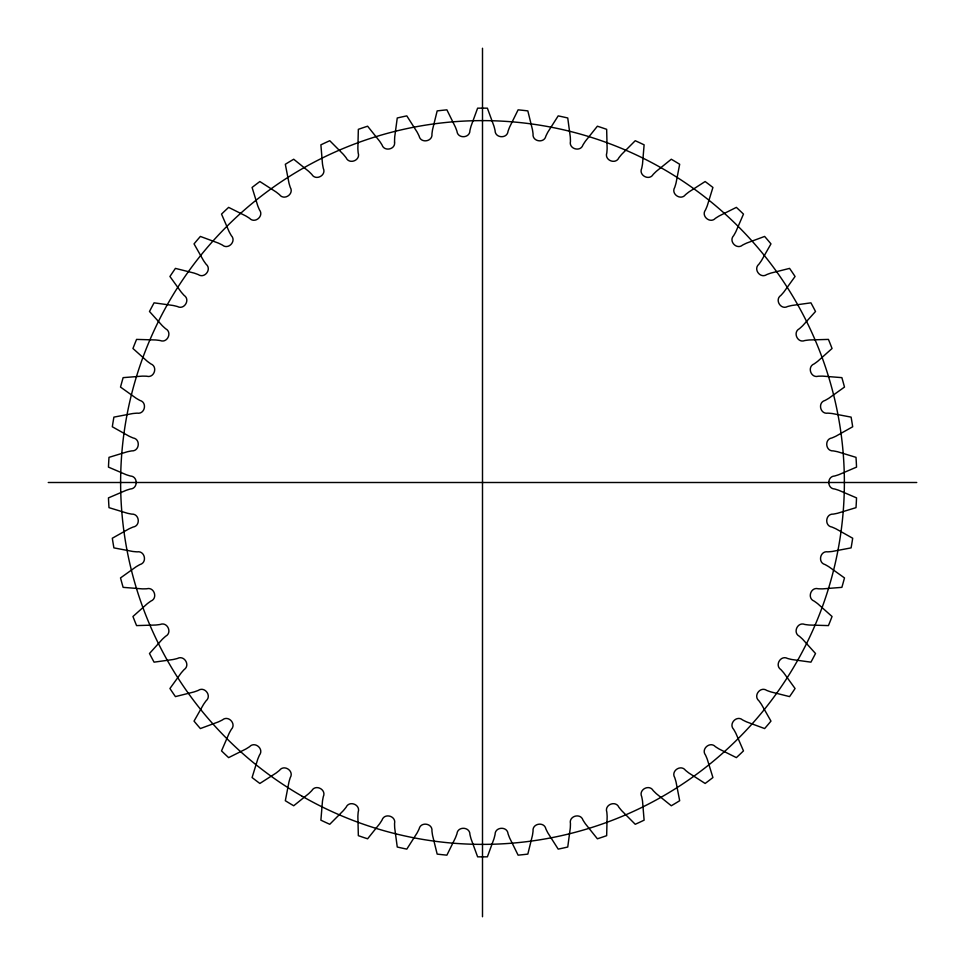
<?xml version="1.0" encoding="UTF-8"?>
<svg xmlns="http://www.w3.org/2000/svg" width="965" height="965" viewBox="0 0 965 965"><rect width="100%" height="100%" fill="white"/><g stroke="black" fill="none" stroke-linecap="round" stroke-linejoin="round"><path stroke-width="1.45" d="M48.25 482.5L916.75 482.5M482.5 48.25L482.5 916.75M394.552 142.108C395.771 149.454 384.167 151.975 382.007 144.895A102.001 102.001 0 0 0 379.595 141.18L367.617 126.21A374.348 374.348 0 0 0 358.341 129.334L357.858 148.514A102.001 102.001 0 0 0 358.184 152.928C360.826 160.286 349.258 164.918 346.097 157.741A102.001 102.001 0 0 0 343.299 154.316L329.765 140.721A374.348 374.348 0 0 0 320.887 144.834L322.479 163.941A102.001 102.001 0 0 0 323.287 168.296C326.701 175.341 315.7 181.179 311.792 174.4A102.001 102.001 0 0 0 308.631 171.287L293.71 159.237A374.348 374.348 0 0 0 285.326 164.279L288.981 183.109A102.001 102.001 0 0 0 290.248 187.355C294.409 193.989 284.096 200.973 279.476 194.653A102.001 102.001 0 0 0 276.002 191.914L259.862 181.541A374.348 374.348 0 0 0 252.082 187.463L257.739 205.786A102.001 102.001 0 0 0 259.464 209.875C264.314 216.015 254.82 224.073 249.549 218.295A102.001 102.001 0 0 0 245.798 215.943L228.633 207.379A374.348 374.348 0 0 0 221.528 214.109L229.139 231.709A102.001 102.001 0 0 0 231.298 235.581C236.775 241.166 228.21 250.2 222.348 245.026A102.001 102.001 0 0 0 218.367 243.096L200.37 236.437A374.348 374.348 0 0 0 194.037 243.892L203.519 260.574A102.001 102.001 0 0 0 206.076 264.193C212.131 269.151 204.592 279.054 198.199 274.555A102.001 102.001 0 0 0 194.025 273.059L175.425 268.391A374.348 374.348 0 0 0 169.936 276.485L181.155 292.033A102.001 102.001 0 0 0 184.086 295.362C190.648 299.632 184.219 310.296 177.379 306.508A102.001 102.001 0 0 0 173.073 305.471L154.074 302.841A374.348 374.348 0 0 0 149.491 311.49L162.325 325.736A102.001 102.001 0 0 0 165.606 328.715C172.578 332.262 167.355 343.552 160.142 340.524A102.001 102.001 0 0 0 155.751 339.969L136.572 339.403A374.348 374.348 0 0 0 132.953 348.498L147.259 361.272A102.001 102.001 0 0 0 150.83 363.877C158.151 366.652 154.183 378.449 146.68 376.217A102.001 102.001 0 0 0 142.253 376.133L123.134 377.641A374.348 374.348 0 0 0 120.516 387.074L136.113 398.231A102.001 102.001 0 0 0 139.949 400.439C147.536 402.393 144.859 414.552 137.151 413.153A102.001 102.001 0 0 0 132.748 413.539L113.906 417.121A374.348 374.348 0 0 0 112.314 426.771L129.033 436.168A102.001 102.001 0 0 0 133.086 437.953C140.83 439.075 139.491 451.451 131.686 450.896A102.001 102.001 0 0 0 127.344 451.765L108.997 457.35A374.348 374.348 0 0 0 108.466 467.12L126.101 474.659A102.001 102.001 0 0 0 130.323 475.998C138.14 476.276 138.14 488.724 130.323 489.002A102.001 102.001 0 0 0 126.101 490.341L108.466 497.88A374.348 374.348 0 0 0 108.997 507.65L127.344 513.235A102.001 102.001 0 0 0 131.686 514.104C139.479 513.549 140.842 525.913 133.086 527.047A102.001 102.001 0 0 0 129.033 528.832L112.314 538.229A374.348 374.348 0 0 0 113.906 547.879L132.748 551.461A102.001 102.001 0 0 0 137.151 551.859C144.846 550.448 147.536 562.607 139.949 564.561A102.001 102.001 0 0 0 136.113 566.769L120.516 577.926A374.348 374.348 0 0 0 123.134 587.359L142.253 588.867A102.001 102.001 0 0 0 146.68 588.783C154.171 586.551 158.163 598.348 150.83 601.123A102.001 102.001 0 0 0 147.259 603.728L132.953 616.502A374.348 374.348 0 0 0 136.572 625.597L155.751 625.03A102.001 102.001 0 0 0 160.142 624.476C167.355 621.436 172.59 632.738 165.606 636.285A102.001 102.001 0 0 0 162.325 639.264L149.491 653.51A374.348 374.348 0 0 0 154.074 662.159L173.073 659.529A102.001 102.001 0 0 0 177.379 658.492C184.231 654.704 190.648 665.368 184.086 669.638A102.001 102.001 0 0 0 181.155 672.967L169.936 688.515A374.348 374.348 0 0 0 175.425 696.609L194.025 691.941A102.001 102.001 0 0 0 198.199 690.445C204.592 685.934 212.131 695.849 206.076 700.807A102.001 102.001 0 0 0 203.519 704.426L194.037 721.108A374.348 374.348 0 0 0 200.37 728.563L218.367 721.904A102.001 102.001 0 0 0 222.348 719.974C228.222 714.8 236.775 723.834 231.298 729.419A102.001 102.001 0 0 0 229.139 733.291L221.528 750.891A374.348 374.348 0 0 0 228.633 757.622L245.798 749.057A102.001 102.001 0 0 0 249.549 746.705C254.82 740.927 264.314 748.985 259.464 755.125A102.001 102.001 0 0 0 257.739 759.214L252.082 777.537A374.348 374.348 0 0 0 259.862 783.459L276.002 773.098A102.001 102.001 0 0 0 279.476 770.347C284.096 764.027 294.409 771.011 290.248 777.645A102.001 102.001 0 0 0 288.981 781.891L285.326 800.721A374.348 374.348 0 0 0 293.71 805.763L308.631 793.712A102.001 102.001 0 0 0 311.792 790.612C315.7 783.821 326.701 789.659 323.287 796.704A102.001 102.001 0 0 0 322.479 801.059L320.887 820.166A374.348 374.348 0 0 0 329.765 824.279L343.299 810.684A102.001 102.001 0 0 0 346.097 807.259C349.258 800.094 360.826 804.701 358.196 812.072A102.001 102.001 0 0 0 357.87 816.486L358.341 835.666A374.348 374.348 0 0 0 367.617 838.79L379.595 823.821A102.001 102.001 0 0 0 382.007 820.105C384.372 812.639 396.374 815.968 394.552 823.579A102.001 102.001 0 0 0 394.709 828.006L397.254 847.017A374.348 374.348 0 0 0 406.808 849.116L417.109 832.94A102.001 102.001 0 0 0 419.1 828.983C420.644 821.312 432.935 823.326 431.946 831.094A102.001 102.001 0 0 0 432.573 835.473L437.169 854.097A374.348 374.348 0 0 0 446.892 855.159L455.371 837.958A102.001 102.001 0 0 0 456.94 833.808C457.639 826.016 470.076 826.691 469.931 834.52A102.001 102.001 0 0 0 471.029 838.802L477.615 856.824A374.348 374.348 0 0 0 487.385 856.824L493.971 838.802A102.001 102.001 0 0 0 495.069 834.52C494.924 826.691 507.361 826.016 508.06 833.808A102.001 102.001 0 0 0 509.629 837.958L518.109 855.159A374.348 374.348 0 0 0 527.831 854.097L532.427 835.473A102.001 102.001 0 0 0 533.054 831.094C532.065 823.326 544.356 821.312 545.901 828.983A102.001 102.001 0 0 0 547.891 832.94L558.192 849.116A374.348 374.348 0 0 0 567.746 847.017L570.291 828.006A102.001 102.001 0 0 0 570.448 823.579C568.626 815.968 580.628 812.639 582.993 820.105A102.001 102.001 0 0 0 585.405 823.821L597.383 838.79A374.348 374.348 0 0 0 606.659 835.666L607.142 816.486A102.001 102.001 0 0 0 606.816 812.072C604.174 804.701 615.742 800.094 618.903 807.259A102.001 102.001 0 0 0 621.701 810.684L635.235 824.279A374.348 374.348 0 0 0 644.113 820.166L642.521 801.059A102.001 102.001 0 0 0 641.713 796.704C638.299 789.659 649.3 783.821 653.208 790.6A102.001 102.001 0 0 0 656.369 793.712L671.29 805.763A374.348 374.348 0 0 0 679.674 800.721L676.019 781.891A102.001 102.001 0 0 0 674.752 777.645C670.591 771.011 680.904 764.027 685.524 770.347A102.001 102.001 0 0 0 688.998 773.086L705.138 783.459A374.348 374.348 0 0 0 712.918 777.537L707.261 759.214A102.001 102.001 0 0 0 705.536 755.125C700.687 748.985 710.18 740.927 715.451 746.705A102.001 102.001 0 0 0 719.202 749.057L736.367 757.622A374.348 374.348 0 0 0 743.472 750.891L735.861 733.291A102.001 102.001 0 0 0 733.702 729.419C728.225 723.834 736.777 714.8 742.652 719.974A102.001 102.001 0 0 0 746.633 721.904L764.63 728.563A374.348 374.348 0 0 0 770.963 721.108L761.481 704.426A102.001 102.001 0 0 0 758.924 700.807C752.869 695.849 760.408 685.934 766.801 690.445A102.001 102.001 0 0 0 770.975 691.941L789.575 696.609A374.348 374.348 0 0 0 795.064 688.515L783.845 672.967A102.001 102.001 0 0 0 780.914 669.638C774.352 665.368 780.769 654.704 787.621 658.492A102.001 102.001 0 0 0 791.927 659.529L810.926 662.159A374.348 374.348 0 0 0 815.509 653.51L802.675 639.264A102.001 102.001 0 0 0 799.394 636.285C792.41 632.738 797.645 621.436 804.858 624.476A102.001 102.001 0 0 0 809.249 625.03L828.428 625.597A374.348 374.348 0 0 0 832.047 616.502L817.741 603.728A102.001 102.001 0 0 0 814.171 601.123C806.837 598.348 810.829 586.563 818.32 588.783A102.001 102.001 0 0 0 822.747 588.867L841.866 587.359A374.348 374.348 0 0 0 844.484 577.926L828.887 566.769A102.001 102.001 0 0 0 825.051 564.561C817.464 562.607 820.154 550.448 827.849 551.847A102.001 102.001 0 0 0 832.252 551.461L851.094 547.879A374.348 374.348 0 0 0 852.686 538.229L835.967 528.832A102.001 102.001 0 0 0 831.914 527.047C824.158 525.913 825.509 513.549 833.314 514.104A102.001 102.001 0 0 0 837.656 513.235L856.003 507.65A374.348 374.348 0 0 0 856.534 497.88L838.899 490.341A102.001 102.001 0 0 0 834.677 489.002C826.86 488.724 826.86 476.276 834.677 475.998A102.001 102.001 0 0 0 838.899 474.659L856.534 467.12A374.348 374.348 0 0 0 856.003 457.35L837.656 451.765A102.001 102.001 0 0 0 833.314 450.896C825.509 451.451 824.17 439.075 831.914 437.953A102.001 102.001 0 0 0 835.967 436.168L852.686 426.771A374.348 374.348 0 0 0 851.094 417.121L832.252 413.539A102.001 102.001 0 0 0 827.849 413.141C820.141 414.552 817.464 402.393 825.051 400.439A102.001 102.001 0 0 0 828.887 398.231L844.484 387.074A374.348 374.348 0 0 0 841.866 377.641L822.747 376.133A102.001 102.001 0 0 0 818.32 376.217C810.817 378.449 806.849 366.652 814.171 363.877A102.001 102.001 0 0 0 817.741 361.272L832.047 348.498A374.348 374.348 0 0 0 828.428 339.403L809.249 339.969A102.001 102.001 0 0 0 804.858 340.524C797.645 343.564 792.41 332.262 799.394 328.715A102.001 102.001 0 0 0 802.675 325.736L815.509 311.49A374.348 374.348 0 0 0 810.926 302.841L791.927 305.471A102.001 102.001 0 0 0 787.621 306.508C780.782 310.296 774.352 299.632 780.914 295.362A102.001 102.001 0 0 0 783.845 292.033L795.064 276.485A374.348 374.348 0 0 0 789.575 268.391L770.975 273.059A102.001 102.001 0 0 0 766.801 274.555C760.408 279.054 752.869 269.151 758.924 264.193A102.001 102.001 0 0 0 761.481 260.574L770.963 243.892A374.348 374.348 0 0 0 764.63 236.437L746.633 243.096A102.001 102.001 0 0 0 742.652 245.026C736.777 250.2 728.225 241.166 733.702 235.581A102.001 102.001 0 0 0 735.861 231.709L743.472 214.109A374.348 374.348 0 0 0 736.367 207.379L719.202 215.943A102.001 102.001 0 0 0 715.451 218.295C710.18 224.073 700.687 216.015 705.536 209.875A102.001 102.001 0 0 0 707.261 205.786L712.918 187.463A374.348 374.348 0 0 0 705.138 181.541L688.998 191.902A102.001 102.001 0 0 0 685.524 194.653C680.904 200.973 670.591 193.989 674.752 187.355A102.001 102.001 0 0 0 676.019 183.109L679.674 164.279A374.348 374.348 0 0 0 671.29 159.237L656.369 171.287A102.001 102.001 0 0 0 653.208 174.388C649.3 181.179 638.299 175.341 641.713 168.296A102.001 102.001 0 0 0 642.521 163.941L644.113 144.834A374.348 374.348 0 0 0 635.235 140.721L621.701 154.316A102.001 102.001 0 0 0 618.903 157.741C615.742 164.918 604.174 160.286 606.804 152.928A102.001 102.001 0 0 0 607.13 148.514L606.659 129.334A374.348 374.348 0 0 0 597.383 126.21L585.405 141.18A102.001 102.001 0 0 0 582.993 144.895C580.616 152.361 568.626 149.02 570.448 141.421A102.001 102.001 0 0 0 570.291 136.994L567.746 117.983A374.348 374.348 0 0 0 558.192 115.884L547.891 132.06A102.001 102.001 0 0 0 545.901 136.017C544.356 143.689 532.065 141.674 533.054 133.906A102.001 102.001 0 0 0 532.427 129.527L527.831 110.903A374.348 374.348 0 0 0 518.109 109.841L509.629 127.042A102.001 102.001 0 0 0 508.06 131.192C507.361 138.984 494.924 138.309 495.069 130.48A102.001 102.001 0 0 0 493.971 126.198L487.385 108.177A374.348 374.348 0 0 0 477.615 108.177L471.029 126.198A102.001 102.001 0 0 0 469.931 130.48C470.076 138.309 457.639 138.984 456.94 131.192A102.001 102.001 0 0 0 455.371 127.042L446.892 109.841A374.348 374.348 0 0 0 437.169 110.903L432.573 129.527A102.001 102.001 0 0 0 431.946 133.906C432.935 141.674 420.644 143.689 419.1 136.017A102.001 102.001 0 0 0 417.109 132.06L406.808 115.884A374.348 374.348 0 0 0 397.254 117.983L394.709 136.994A102.001 102.001 0 0 0 394.552 141.421L394.552 142.108M301.562 795.896A361.875 361.875 0 0 0 844.375 482.5A361.875 361.875 0 0 0 301.562 169.104A361.875 361.875 0 0 0 301.562 795.896"/></g></svg>
